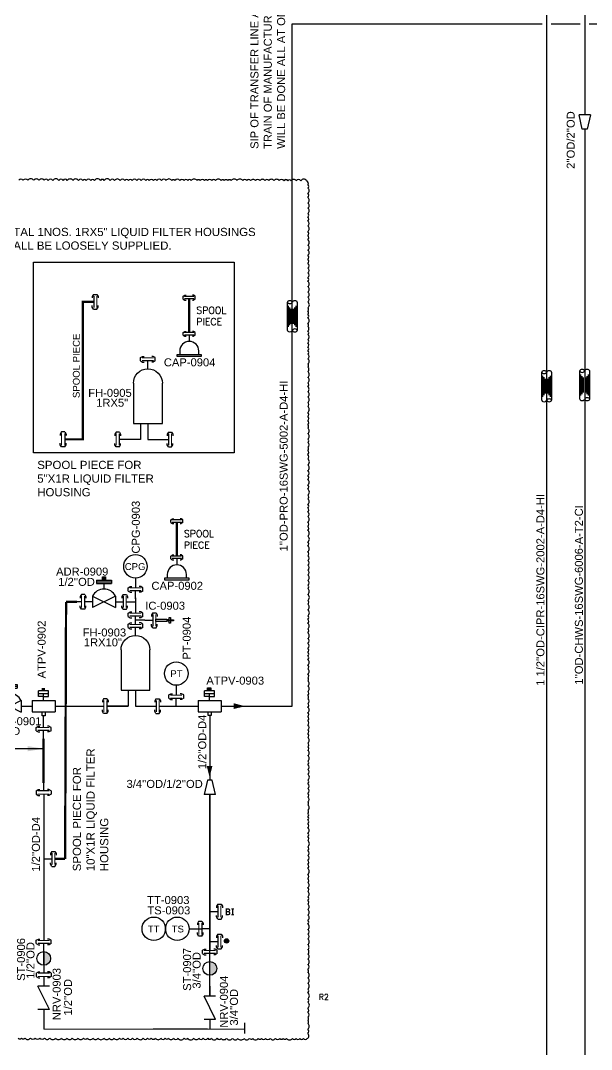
# Model space of a CAD drawing. Header units: millimetres. Extents: x -6754 to 5895, y -4820 to 1016.
# Drawn here: x -2584.1 to -2334.4, y -1737.5 to -1287.6 of the extents above; entities that cross this region are included whole.
import ezdxf
from ezdxf.enums import TextEntityAlignment as Align

# ---------------------------------------------------------------- set-up
doc = ezdxf.new("R2010")
doc.units = ezdxf.units.MM
doc.linetypes.add('ACAD_ISO04W100', pattern=[30.5, 24, -3, 0.5, -3])
doc.linetypes.add('HIDDEN', pattern=[0.375, 0.25, -0.125])
doc.layers.get('0').update_dxf_attribs({"linetype": 'CONTINUOUS'})
for name, color, linetype in [('E---INDID------', 7, 'CONTINUOUS'), ('E---INDID-TEXT-25-35', 2, 'CONTINUOUS'), ('P---PEQID------', 7, 'CONTINUOUS'), ('P---PFLGD------', 7, 'CONTINUOUS'), ('P---PFLTD-TEXT-25-35', 2, 'CONTINUOUS'), ('P---PLINB-62038', 7, 'CONTINUOUS'), ('P---PLINB-CA003', 7, 'CONTINUOUS'), ('P---PLINB-CHWS028', 7, 'CONTINUOUS'), ('P---PLINB-CHWS032', 7, 'CONTINUOUS'), ('P---PLINB-CON003', 7, 'CONTINUOUS'), ('P---PLINB-DRH065', 7, 'CONTINUOUS'), ('P---PLINB-DRH069', 7, 'CONTINUOUS'), ('P---PLINB-DRH071', 7, 'CONTINUOUS'), ('P---PLINB-DROD016', 7, 'CONTINUOUS'), ('P---PLINB-DROD026', 7, 'CONTINUOUS'), ('P---PLINB-PRO006', 7, 'CONTINUOUS'), ('P---PLINB-PRO012', 7, 'CONTINUOUS'), ('P---PLINB-VC008', 7, 'CONTINUOUS'), ('P---PLIND-TEXT-25-35', 2, 'CONTINUOUS'), ('P---PREDD-TEXT-18-25', 3, 'CONTINUOUS'), ('P---PVLSD-TEXT-18-25', 3, 'CONTINUOUS'), ('P---STRND------', 7, 'CONTINUOUS'), ('P---STRND-TEXT-25-35', 2, 'CONTINUOUS'), ('P---TANKB-V09', 7, 'CONTINUOUS'), ('SHEET', 7, 'CONTINUOUS'), ('VALVE', 6, 'CONTINUOUS')]:
    doc.layers.add(name, color=color, linetype=linetype)
doc.styles.add('ROMANS', font='romans.shx')
doc.styles.add('ROMANT', font='romant.shx')
doc.styles.get("Standard").update_dxf_attribs({"font": 'arial.ttf'})
doc.dimstyles.new('ISO-25', dxfattribs={"dimtxt": 2.5, "dimasz": 2.5, "dimexe": 1.25, "dimexo": 0.625, "dimtad": 1, "dimdec": 4, "dimdsep": 46, "dimlunit": 6, "dimtxsty": 'STANDARD', "dimcen": 2.5, "dimadec": 0, "dimazin": 0, "dimtfac": 1, "dimtdec": 4, "dimtmove": 0, "dimatfit": 3, "dimfxl": 1, "dimtolj": 1, "dimtzin": 0, "dimarcsym": 0})
doc.dimstyles.get("Standard").update_dxf_attribs({"dimtxt": 2.5, "dimasz": 2.5, "dimexe": 1.25, "dimexo": 0.625, "dimtad": 1, "dimdec": 4, "dimdsep": 46, "dimlunit": 6, "dimtxsty": 'STANDARD', "dimcen": 2.5, "dimadec": 0, "dimazin": 0, "dimtfac": 1, "dimtdec": 4, "dimtmove": 0, "dimatfit": 3, "dimfxl": 1, "dimtolj": 1, "dimtzin": 0, "dimarcsym": 0})

# ---------------------------------------------------------------- blocks, each defined once
blk = doc.blocks.new('A$C25422821')
at = {"color": 6}
blk.add_line((15.9, 9), (15.9, 3.6), dxfattribs=at)
at = {"layer": 'VALVE', "color": 6}
for p, q in [((0, 12.6), (0, 0)), ((0, 12.6), (15.9, 9)), ((15.9, 3.6), (0, 0))]:
    blk.add_line(p, q, dxfattribs=at)
blk = doc.blocks.new('phi_15825407484')
at = {"color": 0, "linetype": 'ByBlock', "xscale": 0.3945994, "yscale": 0.3945994, "zscale": 0.3945994}
blk.add_blockref('A$C25422821', (-6.26, -2.49), dxfattribs=at)
at = {"flags": 1}
for tag in ['PHI_CONNECTIONPOINT', 'PHI_INSERTPOINT']:
    blk.add_attdef(tag, (-6.26, 0), '', height=0.1, rotation=180, dxfattribs=at)
blk.add_attdef('PHI_CONNECTIONPOINT', (0, 0), '', height=0.1, dxfattribs=at)
blk.add_attdef('SPECRED', (-9.78, -6.17), '', height=2.5)
blk = doc.blocks.new('ddbh')
at = {"color": 0, "linetype": 'Continuous'}
for p, q in [((102.1, 115.7), (146.6, 115.7)), ((146.6, 100), (102.1, 100))]:
    blk.add_line(p, q, dxfattribs=at)
at = {"color": 5, "linetype": 'Continuous'}
for p, q in [((107.8, 113.8), (140.9, 113.8)), ((107.8, 101.9), (140.9, 101.9)), ((110.2, 111.8), (138.5, 111.8)), ((110.2, 103.9), (138.5, 103.9)), ((112.6, 109.9), (136.1, 109.9)), ((112.6, 105.8), (136.1, 105.8))]:
    blk.add_line(p, q, dxfattribs=at)
at = {"color": 0, "linetype": 'Continuous'}
for centre, start_param, end_param in [((102.1, 111.8), 0, 3.141593), ((146.6, 103.9), 3.141593, 6.283185)]:
    blk.add_ellipse(centre, major_axis=(0, 3.93), ratio=0.568604, start_param=start_param, end_param=end_param, dxfattribs=at)
at = {"color": 0, "linetype": 'Continuous', "extrusion": (0, 0, -1)}
for centre, major_axis in [((146.6, 111.8), (0, 3.93)), ((102.1, 103.9), (0, -3.93))]:
    blk.add_ellipse(centre, major_axis=major_axis, ratio=0.568604, dxfattribs=at)
blk = doc.blocks.new('phi_16781899102')
at = {"color": 0, "linetype": 'ByBlock', "xscale": 0.395994, "yscale": 0.395994, "zscale": 0.395994}
blk.add_blockref('ddbh', (-40.44, -42.71), dxfattribs=at)
at = {"flags": 1}
for p, rotation in [((0, 0), 180), ((17.62, 0), 90)]:
    blk.add_attdef('PHI_INSERTPOINT', p, '', height=0.1, rotation=rotation, dxfattribs=at)
blk = doc.blocks.new('gbng')
at = {"color": 0, "linetype": 'Continuous'}
for p, q in [((102.1, 150.2), (146.6, 150.2)), ((146.6, 134.5), (102.1, 134.5))]:
    blk.add_line(p, q, dxfattribs=at)
at = {"color": 1, "linetype": 'Continuous'}
for p, q in [((107.8, 148.3), (140.9, 148.3)), ((110.2, 146.3), (138.5, 146.3)), ((107.8, 136.4), (140.9, 136.4)), ((110.2, 138.4), (138.5, 138.4)), ((112.6, 144.4), (136.1, 144.4)), ((112.6, 140.3), (136.1, 140.3))]:
    blk.add_line(p, q, dxfattribs=at)
at = {"color": 0, "linetype": 'Continuous'}
for centre, start_param, end_param in [((102.1, 146.3), 0, 3.141593), ((146.6, 138.4), 3.141593, 6.283185)]:
    blk.add_ellipse(centre, major_axis=(0, 3.93), ratio=0.568604, start_param=start_param, end_param=end_param, dxfattribs=at)
at = {"color": 0, "linetype": 'Continuous', "extrusion": (0, 0, -1)}
for centre, major_axis in [((146.6, 146.3), (0, 3.93)), ((102.1, 138.4), (0, -3.93))]:
    blk.add_ellipse(centre, major_axis=major_axis, ratio=0.568604, dxfattribs=at)
blk = doc.blocks.new('phi_16781898880')
at = {"color": 0, "linetype": 'ByBlock', "xscale": 0.395994, "yscale": 0.395994, "zscale": 0.395994}
blk.add_blockref('gbng', (-40.44, -56.37), dxfattribs=at)
at = {"flags": 1}
for p, rotation in [((0, 0), 180), ((17.62, 0), 90)]:
    blk.add_attdef('PHI_INSERTPOINT', p, '', height=0.1, rotation=rotation, dxfattribs=at)
blk = doc.blocks.new('rgyjryjyfrjfhjgfgj')
at = {"color": 0, "linetype": 'ByBlock'}
for p, q in [((716.48, 396.87), (717.39, 397.41)), ((717.39, 397.41), (718.05, 397.41)), ((722.07, 397.41), (721.4, 397.41)), ((722.97, 396.87), (722.07, 397.41)), ((722.97, 395.42), (722.97, 396.87)), ((716.48, 395.42), (717.39, 394.88)), ((717.39, 394.88), (718.05, 394.88)), ((722.07, 394.88), (721.4, 394.88)), ((722.97, 395.42), (722.07, 394.88))]:
    blk.add_line(p, q, dxfattribs=at)
at = {"color": 6, "linetype": 'ByBlock'}
blk.add_line((719.73, 391.95), (719.73, 395.48), dxfattribs=at)
at = {"color": 1, "linetype": 'ByBlock', "lineweight": 15}
blk.add_lwpolyline([(717.23, 396.8), (722.23, 396.8)], dxfattribs=at)
at = {"color": 6, "linetype": 'ByBlock'}
blk.add_lwpolyline([(717.23, 395.48), (722.23, 395.48)], dxfattribs=at)
blk = doc.blocks.new('phi_15825218758')
at = {"color": 0, "linetype": 'ByBlock'}
blk.add_line((-3.24, 3.47), (-3.24, 4.92), dxfattribs=at)
blk.add_blockref('rgyjryjyfrjfhjgfgj', (-719.73, -391.95), dxfattribs=at)
at = {"flags": 1}
for p, rotation in [((0, 4.85), 90), ((0, 0), 270)]:
    blk.add_attdef('PHI_CONNECTIONPOINT', p, '', height=0.1, rotation=rotation, dxfattribs=at)
blk = doc.blocks.new('phi_158252426326')
at = {"color": 0, "linetype": 'ByBlock'}
blk.add_line((-4.27, 0), (1.56, 0), dxfattribs=at)
blk.add_circle((-9.41, 0), 5.14, dxfattribs=at)
blk.add_text('TS', height=3, dxfattribs=at).set_placement((-11.86, -1.59))
blk.add_attdef('DEVICE', (-13.49, 5.97), '', height=3.5)
at = {"flags": 1}
for tag in ['PHI_CONNECTIONPOINT', 'PHI_INSERTPOINT']:
    blk.add_attdef(tag, (-16.11, -0.29), '', height=0.1, dxfattribs=at)
blk = doc.blocks.new('phi_158252436928')
at = {"color": 0, "linetype": 'ByBlock'}
blk.add_circle((-5.14, 0), 5.14, dxfattribs=at)
blk.add_text('TT', height=3, rotation=359.9879, dxfattribs=at).set_placement((-7.75, -1.58))
at = {"flags": 1}
for tag in ['PHI_CONNECTIONPOINT', 'PHI_INSERTPOINT']:
    blk.add_attdef(tag, (0, 0), '', height=0.1, rotation=359.9879, dxfattribs=at)
blk.add_attdef('DEVICE', (-12.28, -9.32), '', height=3.5)
blk = doc.blocks.new('ST1')
at = {"linetype": 'ByBlock'}
h = blk.add_hatch(color=0, dxfattribs=at)
h.dxf.hatch_style = 1
h.paths.add_polyline_path([(289.45, -286.11), (289.45, -291.11, 0.414214), (291.95, -288.61, 0.414214)])
at = {"color": 0, "linetype": 'ByBlock'}
blk.add_line((289.45, -291.11), (289.45, -286.11), dxfattribs=at)
blk.add_circle((289.45, -288.61), 2.5, dxfattribs=at)
blk = doc.blocks.new('phi_15831288483')
at = {"color": 0, "linetype": 'ByBlock', "xscale": 1.2, "yscale": 1.2, "zscale": 1.2}
blk.add_blockref('ST1', (-347.34, 343.33), dxfattribs=at)
at = {"extrusion": (7.4988e-33, 1.22465e-16, -1), "flags": 1}
for tag, p, rotation in [('PHI_CONNECTIONPOINT', (0, -0.19), 90), ('PHI_CONNECTIONPOINT', (0, -6), 270), ('PHI_INSERTPOINT', (0, -6), 180)]:
    blk.add_attdef(tag, p, '', height=0.1, rotation=rotation, dxfattribs=at)
for tag, p in [('CODE', (4.53, -2.75)), ('DN1', (6.61, -7.4))]:
    blk.add_attdef(tag, p, '', height=3.5)
blk = doc.blocks.new('phi_158253411749')
at = {"color": 0, "linetype": 'ByBlock'}
for p, q in [((-5.27, 0), (-5.27, 14.69)), ((5.27, 14.69), (5.27, 0)), ((5.27, 0), (-5.27, 0))]:
    blk.add_line(p, q, dxfattribs=at)
blk.add_arc((0, 14.69), 5.27, 0, 180, dxfattribs=at)
at = {"flags": 1}
for p, rotation in [((0, 19.96), 90), ((0, 0), 270), ((3.7, 0), 270)]:
    blk.add_attdef('PHI_CONNECTIONPOINT', p, '', height=0.1, rotation=rotation, dxfattribs=at)
for tag, p in [('CODE', (10.48, 12.92)), ('SIZE1_PRAJ', (9.13, 8.87)), ('USER1', (11.27, 4.28))]:
    blk.add_attdef(tag, p, '', height=3.5)
blk = doc.blocks.new('icc')
at = {"color": 0, "linetype": 'ByBlock'}
for points in [[(258.86, 351.15), (259.47, 351.15), (259.47, 348.77), (258.86, 348.77)], [(253.08, 350.51), (257.85, 350.51), (257.85, 349.41), (253.08, 349.41)], [(258.86, 350.2), (257.85, 350.2), (257.85, 349.71), (258.86, 349.71)], [(259.47, 350.2), (260.84, 350.2), (260.84, 349.71), (259.47, 349.71)]]:
    blk.add_lwpolyline(points, close=True, dxfattribs=at)
blk = doc.blocks.new('phi_15578922970')
at = {"color": 0, "linetype": 'ByBlock'}
blk.add_blockref('icc', (-253.08, -349.96), dxfattribs=at)
at = {"ltscale": 10, "flags": 1}
blk.add_attdef('PHI_CONNECTIONPOINT', (0, 0), '', height=0.1, rotation=180, dxfattribs=at)
blk = doc.blocks.new('phi_15610374426')
at = {"color": 0, "linetype": 'ByBlock'}
for p, q in [((-4.18, 2.48), (-4.18, 0.93)), ((4.18, 0.93), (4.18, 2.48))]:
    blk.add_line(p, q, dxfattribs=at)
blk.add_lwpolyline([(-5.25, 0.93), (5.25, 0.93), (5.25, 0), (-5.25, 0)], close=True, dxfattribs=at)
blk.add_arc((0, 2.48), 4.18, 0, 180, dxfattribs=at)
at = {"flags": 1}
for p, rotation in [((0, 6.66), 90), ((0.1, 6.66), 90), ((0, 0), 270)]:
    blk.add_attdef('PHI_CONNECTIONPOINT', p, '', height=0.1, rotation=rotation, dxfattribs=at)
blk.add_attdef('P_NAME', (7.2, 5.04), '', height=3.2)
blk = doc.blocks.new('jkukukj')
for p, q in [((11306.73, 557.81), (11307.47, 558.26)), ((11307.47, 558.26), (11308.01, 558.26)), ((11311.3, 558.26), (11310.75, 558.26)), ((11312.04, 557.81), (11311.3, 558.26)), ((11306.73, 556.63), (11306.73, 557.81)), ((11306.73, 556.63), (11307.47, 556.19)), ((11308.01, 556.19), (11307.47, 556.19)), ((11311.3, 556.19), (11310.75, 556.19)), ((11312.04, 556.63), (11311.3, 556.19)), ((11312.04, 556.63), (11312.04, 557.81))]:
    blk.add_line(p, q)
at = {"layer": 'SHEET', "color": 6}
blk.add_line((11309.38, 556.68), (11309.38, 553.93), dxfattribs=at)
at = {"layer": 'SHEET', "color": 1}
blk.add_lwpolyline([(11307.34, 557.76), (11311.43, 557.76)], dxfattribs=at)
at = {"layer": 'SHEET', "color": 6}
blk.add_lwpolyline([(11307.34, 556.68), (11311.43, 556.68)], dxfattribs=at)
blk = doc.blocks.new('phi_15405372636')
at = {"color": 0, "linetype": 'ByBlock'}
blk.add_blockref('jkukukj', (-11309.38, -553.93), dxfattribs=at)
at = {"flags": 1}
for p, rotation in [((0, 3.83), 90), ((0, 0), 270)]:
    blk.add_attdef('PHI_CONNECTIONPOINT', p, '', height=0.1, rotation=rotation, dxfattribs=at)
blk = doc.blocks.new('ADV')
at = {"color": 6}
blk.add_arc((1709.4, 811.99), 5.59, 26.5651, 153.4349, dxfattribs=at)
at = {"layer": 'VALVE'}
for p, q in [((1706.18, 821.46), (1712.63, 821.46)), ((1706.18, 821.46), (1706.18, 819.98)), ((1706.18, 820.72), (1712.63, 820.72)), ((1706.18, 819.98), (1712.63, 819.98)), ((1709.4, 817.58), (1709.4, 819.98)), ((1712.63, 821.46), (1712.63, 819.98)), ((1704.4, 814.49), (1704.4, 809.49)), ((1714.4, 814.49), (1704.4, 809.49)), ((1704.4, 814.49), (1714.4, 809.49)), ((1714.4, 814.49), (1714.4, 809.49))]:
    blk.add_line(p, q, dxfattribs=at)
blk = doc.blocks.new('phi_15863337301')
at = {"color": 0, "linetype": 'ByBlock'}
blk.add_blockref('ADV', (-1709.4, -811.99), dxfattribs=at)
at = {"flags": 1}
blk.add_attdef('PHI_CONNECTIONPOINT', (-5, 0), '', height=0.1, rotation=180, dxfattribs=at)
for tag, p in [('PHI_INSERTPOINT', (0, 0)), ('PHI_CONNECTIONPOINT', (5, 0))]:
    blk.add_attdef(tag, p, '', height=0.1, dxfattribs=at)
for tag, p in [('PRJ_TAG_B', (-8.12, -5.93)), ('DNCALC', (-3.96, -9.44))]:
    blk.add_attdef(tag, p, '', height=2.5)
blk = doc.blocks.new('phi_158253606254')
at = {"color": 0, "linetype": 'ByBlock'}
blk.add_line((0, 4.27), (0, 0), dxfattribs=at)
blk.add_circle((0, 9.41), 5.14, dxfattribs=at)
blk.add_text('PT', height=3, rotation=359.9879, dxfattribs=at).set_placement((-2.61, 7.83))
blk.add_attdef('PLANT_BMK', (1.5, 15.32), '', height=3.2, rotation=90)
at = {"flags": 1}
for tag in ['PHI_CONNECTIONPOINT', 'PHI_INSERTPOINT']:
    blk.add_attdef(tag, (0, 0), '', height=0.1, rotation=269.9879, dxfattribs=at)
blk = doc.blocks.new('CPG 1')
at = {"color": 0, "linetype": 'ByBlock'}
blk.add_line((2154.07, -1067.18), (2154.07, -1071.45), dxfattribs=at)
blk.add_circle((2154.07, -1062.04), 5.14, dxfattribs=at)
blk.add_text('CPG', height=3, rotation=359.9879, dxfattribs=at).set_placement((2149.37, -1063.63))
blk = doc.blocks.new('phi_158252447930')
at = {"color": 0, "linetype": 'ByBlock'}
blk.add_blockref('CPG 1', (-2154.07, 1071.45), dxfattribs=at)
blk.add_attdef('PLANT_BMK', (1.5, 15.32), '', height=3.2, rotation=90)
at = {"flags": 1}
for tag in ['PHI_CONNECTIONPOINT', 'PHI_INSERTPOINT']:
    blk.add_attdef(tag, (0, 0), '', height=0.1, rotation=269.9879, dxfattribs=at)
blk = doc.blocks.new('phi_15863337230')
at = {"color": 0, "linetype": 'ByBlock'}
blk.add_blockref('ADV', (-1709.4, -811.99), dxfattribs=at)
at = {"flags": 1}
blk.add_attdef('PHI_CONNECTIONPOINT', (-5, 0), '', height=0.1, rotation=180, dxfattribs=at)
for tag, p in [('PHI_INSERTPOINT', (0, 0)), ('PHI_CONNECTIONPOINT', (5, 0))]:
    blk.add_attdef(tag, p, '', height=0.1, dxfattribs=at)
for tag, p in [('PRJ_TAG_B', (-8.12, -5.93)), ('DNCALC', (-3.96, -9.44))]:
    blk.add_attdef(tag, p, '', height=2.5)
blk = doc.blocks.new('A$C73A0612B')
at = {"layer": 'VALVE'}
for p, q in [((0, 12.6), (0, 0)), ((25.3, 12.6), (25.3, 0))]:
    blk.add_line(p, q, dxfattribs=at)
at = {"color": 6}
blk.add_leader([(25.3, 12.6), (0, 0)], dimstyle='STANDARD', override={"dimasz": 5}, dxfattribs=at)
blk = doc.blocks.new('phi_15826258899')
at = {"color": 0, "linetype": 'ByBlock', "xscale": 0.4, "yscale": 0.4, "zscale": 0.4}
blk.add_blockref('A$C73A0612B', (-5.05, -2.53), dxfattribs=at)
at = {"flags": 1}
blk.add_attdef('PHI_CONNECTIONPOINT', (-5.05, 0), '', height=0.1, rotation=180, dxfattribs=at)
for tag, p in [('PHI_INSERTPOINT', (0, 0)), ('PHI_CONNECTIONPOINT', (5.05, 0))]:
    blk.add_attdef(tag, p, '', height=0.1, dxfattribs=at)
for tag, p in [('TAG_PRJ', (-5.8, -5.6)), ('CODE', (-3.82, -8.78)), ('DNCALC', (-3.82, -12.17))]:
    blk.add_attdef(tag, p, '', height=2.5)

msp = doc.modelspace()

# ---------------------------------------------------------------- hatches: boundary and pattern name
h = msp.add_hatch(color=1)
h.dxf.hatch_style = 1
h.paths.add_polyline_path([(-2546.96, -1532.32), (-2546.96, -1530.88), (-2548.2, -1530.88), (-2548.2, -1532.32)])
h = msp.add_hatch(color=1)
h.dxf.hatch_style = 1
h.paths.add_polyline_path([(-2574.81, -1580.67), (-2573.36, -1580.67), (-2573.36, -1579.43), (-2574.81, -1579.43)])
h = msp.add_hatch(color=1)
h.dxf.hatch_style = 1
h.paths.add_polyline_path([(-2502.28, -1580.64), (-2500.83, -1580.64), (-2500.83, -1579.4), (-2502.28, -1579.4)])
h = msp.add_hatch(color=256)
h.dxf.hatch_style = 1
h.paths.add_polyline_path([(-2494.96, -1690.06, 1), (-2493.05, -1690.06, 1)])

# ---------------------------------------------------------------- linework, layer by layer
for p, q in [((-2552.16, -1407.33), (-2550.71, -1407.33)), ((-2531.65, -1463.83), (-2531.65, -1470.79)), ((-2528.4, -1463.83), (-2528.4, -1470.79)), ((-2531.65, -1470.79), (-2537.41, -1470.79)), ((-2528.4, -1470.79), (-2519.38, -1470.79)), ((-2537.08, -1580.43), (-2537.08, -1587.4)), ((-2533.82, -1580.43), (-2533.82, -1587.4)), ((-2537.08, -1587.4), (-2542.83, -1587.4)), ((-2533.82, -1587.4), (-2524.81, -1587.4))]:
    msp.add_line(p, q)
at = {"color": 0, "linetype": 'ByBlock'}
msp.add_line((-2556.02, -1538.54), (-2557.47, -1538.54), dxfattribs=at)
at = {"color": 6}
for p, q in [((-2557.58, -1541.79), (-2559.36, -1541.79)), ((-2537.87, -1541.79), (-2533.82, -1541.79)), ((-2533.82, -1540.07), (-2533.82, -1546.77)), ((-2529.76, -1549.86), (-2533.82, -1549.86)), ((-2574.01, -1583.17), (-2574.01, -1581.92)), ((-2501.41, -1583.14), (-2501.41, -1581.89))]:
    msp.add_line(p, q, dxfattribs=at)
at = {"color": 1}
msp.add_lwpolyline([(-2585.08, -1732.53, 0.520567), (-2583.66, -1732.53, 0.520567), (-2582.21, -1732.53, 0.520567), (-2579.74, -1732.53, 0.520567), (-2577.67, -1732.54, 0.520567), (-2575.63, -1732.54, 0.520567), (-2573.57, -1732.54, 0.520567), (-2571.3, -1732.55, 0.520567), (-2568.75, -1732.55, 0.520567), (-2566.25, -1732.55, 0.520567), (-2563.74, -1732.56, 0.520567), (-2561.53, -1732.56, 0.520567), (-2558.95, -1732.56, 0.520567), (-2556.58, -1732.57, 0.520567), (-2554.83, -1732.57, 0.520567), (-2552.43, -1732.57, 0.520567), (-2550.25, -1732.58, 0.520567), (-2547.6, -1732.58, 0.520567), (-2545.31, -1732.58, 0.520567), (-2543.16, -1732.59, 0.520567), (-2540.85, -1732.59, 0.520567), (-2539.16, -1732.59, 0.520567), (-2537.21, -1732.6, 0.520567), (-2535.12, -1732.6, 0.520567), (-2533.03, -1732.6, 0.520567), (-2530.48, -1732.61, 0.520567), (-2528.6, -1732.61, 0.520567), (-2526.94, -1732.61, 0.520567), (-2525.12, -1732.61, 0.520567), (-2522.69, -1732.62, 0.520567), (-2520.81, -1732.62, 0.520567), (-2519.44, -1732.62, 0.520567), (-2517.15, -1732.63, 0.520567), (-2515.19, -1732.63, 0.520567), (-2512.59, -1732.63, 0.520567), (-2510.96, -1732.63, 0.520567), (-2508.37, -1732.64, 0.520567), (-2506.08, -1732.64, 0.520567), (-2504.25, -1732.64, 0.520567), (-2502.21, -1732.65, 0.520567), (-2500.64, -1732.65, 0.520567), (-2498.16, -1732.65, 0.520567), (-2496.38, -1732.66, 0.520567), (-2494, -1732.66, 0.520567), (-2491.38, -1732.66, 0.520567), (-2488.98, -1732.67, 0.520567), (-2486.39, -1732.67, 0.520567), (-2483.98, -1732.67, 0.520567), (-2482.55, -1732.68, 0.520567), (-2480.13, -1732.68, 0.520567), (-2478.72, -1732.68, 0.520567), (-2476.89, -1732.68, 0.520567), (-2474.89, -1732.69, 0.520567), (-2472.61, -1732.69, 0.520567), (-2470.68, -1732.69, 0.520567), (-2469.21, -1732.69, 0.520567), (-2467.73, -1732.7, 0.520567), (-2465.17, -1732.7, 0.520567), (-2463.6, -1732.7, 0.520567), (-2461.89, -1732.71, 0.520567), (-2460.39, -1732.71, 0.520567), (-2458.68, -1732.71, 0.520567), (-2458.45, -1730.52, 0.520567), (-2458.45, -1728.62, 0.520567), (-2458.45, -1726.23, 0.520567), (-2458.45, -1724.83, 0.520567), (-2458.45, -1723.41, 0.520567), (-2458.45, -1721.37, 0.520567), (-2458.45, -1719.49, 0.520567), (-2458.45, -1716.85, 0.520567), (-2458.45, -1715.32, 0.520567), (-2458.45, -1712.7, 0.520567), (-2458.45, -1711.09, 0.520567), (-2458.45, -1708.59, 0.520567), (-2458.45, -1706.25, 0.520567), (-2458.45, -1703.84, 0.520567), (-2458.45, -1702.48, 0.520567), (-2458.45, -1700.39, 0.520567), (-2458.45, -1697.98, 0.520567), (-2458.45, -1695.81, 0.520567), (-2458.45, -1693.83, 0.520567), (-2458.45, -1691.69, 0.520567), (-2458.45, -1689.2, 0.520567), (-2458.45, -1687.13, 0.520567), (-2458.45, -1685.11, 0.520567), (-2458.45, -1682.71, 0.520567), (-2458.45, -1680.97, 0.520567), (-2458.45, -1678.8, 0.520567), (-2458.45, -1676.3, 0.520567), (-2458.45, -1674.02, 0.520567), (-2458.45, -1672.29, 0.520567), (-2458.45, -1670.74, 0.520567), (-2458.45, -1668.49, 0.520567), (-2458.45, -1666.75, 0.520567), (-2458.45, -1664.58, 0.520567), (-2458.45, -1662.85, 0.520567), (-2458.45, -1660.93, 0.520567), (-2458.45, -1658.39, 0.520567), (-2458.45, -1656.6, 0.520567), (-2458.45, -1654.84, 0.520567), (-2458.45, -1652.71, 0.520567), (-2458.45, -1650.59, 0.520567), (-2458.45, -1648.85, 0.520567), (-2458.45, -1646.21, 0.520567), (-2458.45, -1644.46, 0.520567), (-2458.45, -1642.86, 0.520567), (-2458.45, -1640.7, 0.520567), (-2458.45, -1638.76, 0.520567), (-2458.45, -1637.18, 0.520567), (-2458.45, -1635.7, 0.520567), (-2458.45, -1634.26, 0.520567), (-2458.45, -1632.88, 0.520567), (-2458.45, -1630.57, 0.520567), (-2458.45, -1629.22, 0.520567), (-2458.45, -1627.22, 0.520567), (-2458.45, -1625.44, 0.520567), (-2458.45, -1623.42, 0.520567), (-2458.45, -1621.33, 0.520567), (-2458.45, -1619.77, 0.520567), (-2458.45, -1617.11, 0.520567), (-2458.45, -1615.08, 0.520567), (-2458.45, -1613.01, 0.520567), (-2458.45, -1611.38, 0.520567), (-2458.45, -1609.04, 0.520567), (-2458.45, -1606.77, 0.520567), (-2458.45, -1605.17, 0.520567), (-2458.45, -1603.59, 0.520567), (-2458.45, -1601.15, 0.520567), (-2458.45, -1599.35, 0.520567), (-2458.45, -1597.74, 0.520567), (-2458.45, -1595.62, 0.520567), (-2458.45, -1593.77, 0.520567), (-2458.45, -1591.99, 0.520567), (-2458.45, -1590.2, 0.520567), (-2458.45, -1587.95, 0.520567), (-2458.45, -1586.19, 0.520567), (-2458.45, -1584.18, 0.520567), (-2458.45, -1582.75, 0.520567), (-2458.45, -1580.92, 0.520567), (-2458.45, -1578.61, 0.520567), (-2458.45, -1576.38, 0.520567), (-2458.45, -1575.04, 0.520567), (-2458.45, -1573.29, 0.520567), (-2458.45, -1571.14, 0.520567), (-2458.45, -1569.34, 0.520567), (-2458.45, -1567.11, 0.520567), (-2458.45, -1565.47, 0.520567), (-2458.45, -1563.92, 0.520567), (-2458.45, -1562.04, 0.520567), (-2458.45, -1559.93, 0.520567), (-2458.45, -1557.84, 0.520567), (-2458.45, -1555.35, 0.520567), (-2458.45, -1553.53, 0.520567), (-2458.45, -1551.21, 0.520567), (-2458.45, -1549.46, 0.520567), (-2458.45, -1547.83, 0.520567), (-2458.45, -1545.22, 0.520567), (-2458.45, -1542.82, 0.520567), (-2458.45, -1541.14, 0.520567), (-2458.45, -1538.5, 0.520567), (-2458.45, -1535.97, 0.520567), (-2458.45, -1534.49, 0.520567), (-2458.45, -1532.46, 0.520567), (-2458.45, -1529.99, 0.520567), (-2458.45, -1527.89, 0.520567), (-2458.45, -1525.77, 0.520567), (-2458.45, -1523.73, 0.520567), (-2458.45, -1521.71, 0.520567), (-2458.45, -1519.81, 0.520567), (-2458.45, -1517.36, 0.520567), (-2458.45, -1515.6, 0.520567), (-2458.45, -1513.04, 0.520567), (-2458.45, -1510.52, 0.520567), (-2458.45, -1508.75, 0.520567), (-2458.45, -1506.81, 0.520567), (-2458.45, -1504.51, 0.520567), (-2458.45, -1502.49, 0.520567), (-2458.45, -1500.75, 0.520567), (-2458.45, -1499.13, 0.520567), (-2458.45, -1496.76, 0.520567), (-2458.45, -1495.13, 0.520567), (-2458.45, -1492.5, 0.520567), (-2458.45, -1490.59, 0.520567), (-2458.45, -1488.36, 0.520567), (-2458.45, -1486.53, 0.520567), (-2458.45, -1484.41, 0.520567), (-2458.45, -1481.93, 0.520567), (-2458.45, -1479.3, 0.520567), (-2458.45, -1477.38, 0.520567), (-2458.45, -1475.44, 0.520567), (-2458.45, -1474.09, 0.520567), (-2458.45, -1472.08, 0.520567), (-2458.45, -1470.63, 0.520567), (-2458.45, -1468.19, 0.520567), (-2458.45, -1465.83, 0.520567), (-2458.45, -1464.41, 0.520567), (-2458.45, -1462.47, 0.520567), (-2458.45, -1460.86, 0.520567), (-2458.45, -1458.92, 0.520567), (-2458.45, -1456.39, 0.520567), (-2458.45, -1454.56, 0.520567), (-2458.45, -1452.14, 0.520567), (-2458.45, -1449.89, 0.520567), (-2458.45, -1447.75, 0.520567), (-2458.45, -1445.94, 0.520567), (-2458.45, -1443.65, 0.520567), (-2458.45, -1441.11, 0.520567), (-2458.45, -1439.13, 0.520567), (-2458.45, -1437.7, 0.520567), (-2458.45, -1435.53, 0.520567), (-2458.45, -1433.48, 0.520567), (-2458.45, -1431.89, 0.520567), (-2458.45, -1430.31, 0.520567), (-2458.45, -1428.53, 0.520567), (-2458.45, -1427.02, 0.520567), (-2458.45, -1424.89, 0.520567), (-2458.45, -1423.31, 0.520567), (-2458.45, -1421.35, 0.520567), (-2458.45, -1419.98, 0.520567), (-2458.45, -1417.67, 0.520567), (-2458.45, -1415.99, 0.520567), (-2458.45, -1414.58, 0.520567), (-2458.45, -1413.21, 0.520567), (-2458.45, -1410.63, 0.520567), (-2458.45, -1408.52, 0.520567), (-2458.45, -1406.37, 0.520567), (-2458.45, -1403.89, 0.520567), (-2458.45, -1401.64, 0.520567), (-2458.45, -1399.95, 0.520567), (-2458.45, -1397.87, 0.520567), (-2458.45, -1395.8, 0.520567), (-2458.45, -1393.74, 0.520567), (-2458.45, -1391.99, 0.520567), (-2458.45, -1390.15, 0.520567), (-2458.45, -1387.99, 0.520567), (-2458.45, -1385.83, 0.520567), (-2458.45, -1383.46, 0.520567), (-2458.45, -1381.67, 0.520567), (-2458.45, -1379.79, 0.520567), (-2458.45, -1377.34, 0.520567), (-2458.45, -1375.31, 0.520567), (-2458.45, -1373.47, 0.520567), (-2458.45, -1371.88, 0.520567), (-2458.45, -1369.61, 0.520567), (-2458.45, -1367.43, 0.520567), (-2458.45, -1364.95, 0.520567), (-2458.45, -1363.06, 0.520567), (-2458.45, -1360.89, 0.520567), (-2458.45, -1359.43, 0.520567), (-2458.98, -1357.61, 0.520567), (-2461.53, -1357.61, 0.520567), (-2463.5, -1357.6, 0.520567), (-2465.76, -1357.6, 0.520567), (-2467.14, -1357.6, 0.520567), (-2468.85, -1357.6, 0.520567), (-2470.93, -1357.59, 0.520567), (-2473.22, -1357.59, 0.520567), (-2475.52, -1357.59, 0.520567), (-2477.17, -1357.58, 0.520567), (-2479.39, -1357.58, 0.520567), (-2481.29, -1357.58, 0.520567), (-2483.45, -1357.57, 0.520567), (-2485.1, -1357.57, 0.520567), (-2486.92, -1357.57, 0.520567), (-2489.38, -1357.57, 0.520567), (-2491.97, -1357.56, 0.520567), (-2493.5, -1357.56, 0.520567), (-2494.98, -1357.56, 0.520567), (-2496.33, -1357.56, 0.520567), (-2498.81, -1357.55, 0.520567), (-2500.39, -1357.55, 0.520567), (-2502.33, -1357.55, 0.520567), (-2503.7, -1357.55, 0.520567), (-2505.5, -1357.54, 0.520567), (-2506.92, -1357.54, 0.520567), (-2509.44, -1357.54, 0.520567), (-2510.91, -1357.53, 0.520567), (-2512.57, -1357.53, 0.520567), (-2514.47, -1357.53, 0.520567), (-2516.55, -1357.53, 0.520567), (-2517.92, -1357.52, 0.520567), (-2520.44, -1357.52, 0.520567), (-2522.44, -1357.52, 0.520567), (-2524.44, -1357.51, 0.520567), (-2526, -1357.51, 0.520567), (-2527.8, -1357.51, 0.520567), (-2529.33, -1357.51, 0.520567), (-2531.3, -1357.5, 0.520567), (-2533.28, -1357.5, 0.520567), (-2535.23, -1357.5, 0.520567), (-2536.88, -1357.5, 0.520567), (-2538.49, -1357.49, 0.520567), (-2540.56, -1357.49, 0.520567), (-2542.99, -1357.49, 0.520567), (-2544.86, -1357.49, 0.520567), (-2547.5, -1357.48, 0.520567), (-2549.19, -1357.48, 0.520567), (-2551.77, -1357.48, 0.520567), (-2553.39, -1357.47, 0.520567), (-2555.36, -1357.47, 0.520567), (-2556.79, -1357.47, 0.520567), (-2558.81, -1357.46, 0.520567), (-2561.2, -1357.46, 0.520567), (-2563.64, -1357.46, 0.520567), (-2565.5, -1357.46, 0.520567), (-2567.33, -1357.45, 0.520567), (-2569.93, -1357.45, 0.520567), (-2572.06, -1357.45, 0.520567), (-2573.74, -1357.44, 0.520567), (-2576.02, -1357.44, 0.520567), (-2578.35, -1357.44, 0.520567), (-2580.91, -1357.43, 0.520567), (-2583.03, -1357.43, 0.520567), (-2584.78, -1357.43, 0.520567)], format="xyb", dxfattribs=at)
msp.add_lwpolyline([(-2578.4, -1393.25), (-2490.61, -1393.25), (-2490.61, -1476.59), (-2578.4, -1476.59)], close=True)
at = {"linetype": 'HIDDEN', "ltscale": 20, "const_width": 1}
for points in [[(-2552.09, -1410.57), (-2556.91, -1410.57), (-2556.91, -1470.72), (-2564.8, -1470.72)], [(-2510.3, -1424.06), (-2510.3, -1409.3)], [(-2515.72, -1521.78), (-2515.72, -1507.02)], [(-2564.18, -1541.79), (-2564.6, -1654.21), (-2564.6, -1654.21)], [(-2559.36, -1541.79), (-2564.18, -1541.79)], [(-2574.01, -1601.59), (-2574.01, -1620.96)], [(-2564.6, -1654.18), (-2569.09, -1654.21)]]:
    msp.add_lwpolyline(points, dxfattribs=at)
at = {"color": 1}
for points in [[(-2548.2, -1530.88), (-2546.96, -1530.88), (-2546.96, -1532.32), (-2548.2, -1532.32)], [(-2500.83, -1579.4), (-2500.83, -1580.64), (-2502.28, -1580.64), (-2502.28, -1579.4)]]:
    msp.add_lwpolyline(points, close=True, dxfattribs=at)
msp.add_lwpolyline([(-2574.01, -1596.74), (-2574.01, -1591.56)])
at = {"const_width": 0.5}
msp.add_lwpolyline([(-2486.06, -1725.78), (-2486.06, -1730.61)], dxfattribs=at)
msp.add_circle((-2494, -1690.06), 0.952)
at = {"layer": 'P---PLINB-62038', "color": 62, "linetype": 'Continuous', "ltscale": 0.1}
msp.add_lwpolyline([(-2353.98, -1742.25), (-2353.98, -1211.96)], dxfattribs=at)
at = {"layer": 'P---PLINB-CHWS028', "color": 5, "linetype": 'Continuous', "ltscale": 0.1}
msp.add_lwpolyline([(-2337.33, -1271.05), (-2337.33, -1328.74)], dxfattribs=at)
at = {"layer": 'P---PLINB-CHWS032', "color": 5, "linetype": 'Continuous', "ltscale": 0.1}
msp.add_lwpolyline([(-2337.33, -1335), (-2337.33, -1808.9)], dxfattribs=at)
at = {"layer": 'P---PLINB-CON003', "color": 230, "linetype": 'ACAD_ISO04W100', "const_width": 0.5}
for points in [[(-2573.92, -1728.63), (-2513.39, -1728.63)], [(-2526.23, -1728.51), (-2486.06, -1728.67)]]:
    msp.add_lwpolyline(points, dxfattribs=at)
at = {"layer": 'P---PLINB-DRH065', "color": 7, "linetype": 'Continuous', "ltscale": 0.1}
msp.add_lwpolyline([(-2573.95, -1694.89), (-2573.95, -1700.7)], dxfattribs=at)
at = {"layer": 'P---PLINB-DRH069', "color": 7, "linetype": 'Continuous', "ltscale": 0.1}
for points in [[(-2573.95, -1625.82), (-2573.95, -1689.85)], [(-2573.95, -1705.55), (-2573.94, -1709.9)], [(-2573.94, -1720), (-2573.94, -1728.63)]]:
    msp.add_lwpolyline(points, dxfattribs=at)
at = {"layer": 'P---PLINB-DRH071', "color": 7, "linetype": 'Continuous', "ltscale": 0.1}
for points in [[(-2501.32, -1591.53), (-2501.32, -1619.75)], [(-2501.31, -1626.01), (-2501.27, -1677.24)], [(-2501.27, -1677.24), (-2501.27, -1684.76)], [(-2501.27, -1684.76), (-2501.27, -1690.32)], [(-2501.27, -1690.32), (-2501.3, -1694.2)], [(-2501.3, -1709.9), (-2501.3, -1714.24)], [(-2501.3, -1724.34), (-2501.31, -1728.61)]]:
    msp.add_lwpolyline(points, dxfattribs=at)
at = {"layer": 'P---PLINB-DROD016', "color": 7, "linetype": 'Continuous', "ltscale": 0.1}
msp.add_lwpolyline([(-2501.37, -1714.24), (-2501.37, -1626.01)], dxfattribs=at)
at = {"layer": 'P---PLINB-DROD016', "color": 7, "linetype": 'ByBlock'}
msp.add_solid([(-2501.4, -1618.5), (-2500.15, -1613.5), (-2502.65, -1613.5)], dxfattribs=at)
at = {"layer": 'P---PLINB-PRO012', "color": 4, "linetype": 'Continuous', "ltscale": 0.1}
for points in [[(-2465.27, -1587.36), (-2465.27, -1289)], [(-2465.27, -1289), (-2355.98, -1289)], [(-2351.98, -1289), (-2339.33, -1289)], [(-2335.33, -1289), (-2324.33, -1289)], [(-2583.87, -1587.37), (-2579.01, -1587.37)], [(-2569.01, -1587.4), (-2547.68, -1587.4)], [(-2563.23, -1587.4), (-2547.68, -1587.4)], [(-2554.93, -1587.4), (-2554.64, -1587.4)], [(-2546.36, -1587.4), (-2537.08, -1587.4)], [(-2533.82, -1587.4), (-2524.81, -1587.4)], [(-2530.45, -1587.4), (-2528.34, -1587.4)], [(-2523.49, -1587.4), (-2519.95, -1587.4)], [(-2523.49, -1587.4), (-2506.41, -1587.4)], [(-2519.95, -1587.4), (-2515.98, -1587.4)], [(-2515.98, -1587.4), (-2506.41, -1587.4)], [(-2513.66, -1587.36), (-2506.41, -1587.36)], [(-2496.41, -1587.36), (-2465.27, -1587.36)]]:
    msp.add_lwpolyline(points, dxfattribs=at)
at = {"layer": 'P---PLINB-PRO012', "color": 4, "linetype": 'ByBlock'}
msp.add_solid([(-2485.86, -1587.41), (-2490.86, -1588.64), (-2490.85, -1586.14)], dxfattribs=at)
at = {"layer": 'VALVE', "color": 6}
for p, q in [((-2571.83, -1580.68), (-2576.2, -1580.68)), ((-2576.2, -1583.17), (-2576.2, -1580.68)), ((-2576.2, -1581.92), (-2571.83, -1581.92)), ((-2574.01, -1583.17), (-2576.2, -1583.17)), ((-2574.01, -1584.9), (-2574.01, -1583.17)), ((-2574.01, -1583.17), (-2571.83, -1583.17)), ((-2571.83, -1583.17), (-2571.83, -1580.68)), ((-2499.23, -1580.64), (-2503.6, -1580.64)), ((-2503.6, -1583.14), (-2503.6, -1580.64)), ((-2503.6, -1581.89), (-2499.23, -1581.89)), ((-2501.41, -1583.14), (-2503.6, -1583.14)), ((-2501.41, -1584.86), (-2501.41, -1583.14)), ((-2501.41, -1583.14), (-2499.23, -1583.14)), ((-2499.23, -1583.14), (-2499.23, -1580.64))]:
    msp.add_line(p, q, dxfattribs=at)
at = {"layer": 'VALVE'}
for p, q in [((-2579.01, -1584.9), (-2579.01, -1589.9)), ((-2579.01, -1584.9), (-2569.01, -1584.9)), ((-2569.01, -1584.9), (-2569.01, -1589.9)), ((-2506.41, -1584.86), (-2506.41, -1589.86)), ((-2506.41, -1584.86), (-2496.41, -1584.86)), ((-2496.41, -1584.86), (-2496.41, -1589.86)), ((-2579.01, -1589.9), (-2569.01, -1589.9)), ((-2506.41, -1589.86), (-2496.41, -1589.86))]:
    msp.add_line(p, q, dxfattribs=at)
for points in [[(-2574.7, -1589.9), (-2573.32, -1589.9), (-2573.32, -1591.57), (-2574.7, -1591.57)], [(-2502.1, -1589.86), (-2500.72, -1589.86), (-2500.72, -1591.53), (-2502.1, -1591.53)]]:
    msp.add_lwpolyline(points, close=True, dxfattribs=at)

# ---------------------------------------------------------------- block references
at = {"color": 0, "linetype": 'ByBlock', "rotation": 270}
msp.add_blockref('rgyjryjyfrjfhjgfgj', (-2947.58, -690.85), dxfattribs=at)
at = {"color": 0, "linetype": 'ByBlock', "xscale": -1, "rotation": 90}
msp.add_blockref('rgyjryjyfrjfhjgfgj', (-2160.6, -822.06), dxfattribs=at)
at = {"layer": 'E---INDID------'}
ref = msp.add_blockref('phi_158252447930', (-2533.82, -1535.68), dxfattribs=at)
ref.add_attrib('PLANT_BMK', 'CPG-0903', (-2531.93, -1520.68), dxfattribs={"layer": 'E---INDID-TEXT-25-35', "color": 7, "height": 3.5, "rotation": 90})
ref = msp.add_blockref('phi_158252436928', (-2520.68, -1684.76), dxfattribs=at)
ref.add_attrib('DEVICE', 'TT-0903', (-2528.69, -1673.93), dxfattribs={"layer": 'E---INDID-TEXT-25-35', "color": 7, "height": 3.5})
at = {"layer": 'P---PEQID------', "xscale": 0.7, "yscale": 0.7, "zscale": 0.7, "rotation": 90}
for name, p in [('phi_16781898880', (-2465.22, -1423.07)), ('phi_16781898880', (-2353.98, -1453.64)), ('phi_16781899102', (-2337.36, -1453.13))]:
    msp.add_blockref(name, p, dxfattribs=at)
at = {"layer": 'P---PEQID------'}
msp.add_blockref('phi_15578922970', (-2524.91, -1549.86), dxfattribs=at)
at = {"layer": 'P---PFLGD------', "rotation": 270}
msp.add_blockref('phi_15825218758', (-2529.76, -1549.86), dxfattribs=at)
at = {"layer": 'P---PLINB-CA003', "xscale": -1}
for p in [(-2528.4, -1439.88), (-2533.82, -1540.53), (-2533.82, -1551.63), (-2533.82, -1556.48)]:
    msp.add_blockref('phi_15825218758', p, dxfattribs=at)
at = {"layer": 'P---PLINB-CHWS028'}
ref = msp.add_blockref('phi_15825407484', (-2337.33, -1335), dxfattribs=dict(at, rotation=270))
ref.add_attrib('SPECRED', "2''OD/2''OD", dxfattribs={"layer": 'P---PREDD-TEXT-18-25', "color": 7, "height": 3.5, "rotation": 90}).set_placement((-2345.22, -1327.24), align=Align.TOP_RIGHT)
at = {"layer": 'P---PLINB-DRH065'}
ref = msp.add_blockref('phi_15831288483', (-2573.95, -1694.7), dxfattribs=at)
ref.add_attrib('DN1', "1/2''OD", (-2577.99, -1706.56), dxfattribs={"layer": 'P---PFLTD-TEXT-25-35', "color": 7, "height": 3.5, "rotation": 90})
ref.add_attrib('CODE', 'ST-0906', (-2582.14, -1707.54), dxfattribs={"layer": 'P---PFLTD-TEXT-25-35', "color": 7, "height": 3.5, "rotation": 90})
ref = msp.add_blockref('phi_15831288483', (-2501.3, -1699.05), dxfattribs=at)
ref.add_attrib('DN1', "3/4''OD", (-2505.34, -1710.91), dxfattribs={"layer": 'P---PFLTD-TEXT-25-35', "color": 7, "height": 3.5, "rotation": 90})
ref.add_attrib('CODE', 'ST-0907', (-2509.49, -1711.89), dxfattribs={"layer": 'P---PFLTD-TEXT-25-35', "color": 7, "height": 3.5, "rotation": 90})
at = {"layer": 'P---PLINB-DRH065', "rotation": 180}
msp.add_blockref('phi_15825218758', (-2573.95, -1700.7), dxfattribs=at)
at = {"layer": 'P---PLINB-DRH069', "xscale": -1}
for p in [(-2574.01, -1601.59), (-2573.95, -1694.7)]:
    msp.add_blockref('phi_15825218758', p, dxfattribs=at)
at = {"layer": 'P---PLINB-DRH069', "rotation": 180}
msp.add_blockref('phi_15825218758', (-2574.01, -1620.96), dxfattribs=at)
at = {"layer": 'P---PLINB-DRH069'}
ref = msp.add_blockref('phi_15826258899', (-2573.95, -1714.95), dxfattribs=dict(at, rotation=269.9999999999999))
ref.add_attrib('CODE', 'NRV-0903', dxfattribs={"layer": 'P---PVLSD-TEXT-18-25', "color": 7, "height": 3.5, "rotation": 90}).set_placement((-2570.05, -1701.9), align=Align.TOP_RIGHT)
ref.add_attrib('DNCALC', "1/2''OD", dxfattribs={"layer": 'P---PVLSD-TEXT-18-25', "color": 7, "height": 3.5, "rotation": 90}).set_placement((-2565.1, -1706.71), align=Align.TOP_RIGHT)
at = {"layer": 'P---PLINB-DRH071'}
ref = msp.add_blockref('phi_158252426326', (-2506.13, -1684.76), dxfattribs=at)
ref.add_attrib('DEVICE', 'TS-0903', (-2528.61, -1678.45), dxfattribs={"layer": 'E---INDID-TEXT-25-35', "color": 7, "height": 3.5})
at = {"layer": 'P---PLINB-DRH071', "rotation": 270}
for p in [(-2501.27, -1677.24), (-2501.27, -1690.32)]:
    msp.add_blockref('phi_15825218758', p, dxfattribs=at)
at = {"layer": 'P---PLINB-DRH071', "xscale": -1, "rotation": 90}
msp.add_blockref('phi_15825218758', (-2501.27, -1684.76), dxfattribs=at)
at = {"layer": 'P---PLINB-DRH071', "xscale": -1}
msp.add_blockref('phi_15825218758', (-2501.3, -1699.05), dxfattribs=at)
at = {"layer": 'P---PLINB-DRH071'}
ref = msp.add_blockref('phi_15826258899', (-2501.3, -1719.29), dxfattribs=dict(at, rotation=269.9999999999999))
ref.add_attrib('CODE', 'NRV-0904', dxfattribs={"layer": 'P---PVLSD-TEXT-18-25', "color": 7, "height": 3.5, "rotation": 90}).set_placement((-2496.91, -1705.2), align=Align.TOP_RIGHT)
ref.add_attrib('DNCALC', "3/4''OD", dxfattribs={"layer": 'P---PVLSD-TEXT-18-25', "color": 7, "height": 3.5, "rotation": 90}).set_placement((-2492.52, -1711.06), align=Align.TOP_RIGHT)
at = {"layer": 'P---PLINB-DROD016'}
ref = msp.add_blockref('phi_15825407484', (-2501.32, -1619.75), dxfattribs=dict(at, xscale=-1, rotation=270))
ref.add_attrib('SPECRED', "3/4''OD/1/2''OD", dxfattribs={"layer": 'P---PREDD-TEXT-18-25', "color": 7, "height": 3.5}).set_placement((-2504.38, -1619.65), align=Align.TOP_RIGHT)
at = {"layer": 'P---PLINB-DROD026', "xscale": -1, "rotation": 90}
msp.add_blockref('phi_15825218758', (-2561.26, -1470.72), dxfattribs=at)
at = {"layer": 'P---PLINB-DROD026', "rotation": 270}
msp.add_blockref('phi_15825218758', (-2573.95, -1654.21), dxfattribs=at)
at = {"layer": 'P---PLINB-PRO006', "rotation": 270}
msp.add_blockref('phi_15825218758', (-2542.73, -1541.79), dxfattribs=at)
at = {"layer": 'P---PLINB-PRO012', "xscale": -1, "rotation": 90}
for p in [(-2537.41, -1470.79), (-2542.83, -1587.4)]:
    msp.add_blockref('phi_15825218758', p, dxfattribs=at)
at = {"layer": 'P---PLINB-PRO012', "rotation": 270}
for p in [(-2522.92, -1470.79), (-2528.34, -1587.4)]:
    msp.add_blockref('phi_15825218758', p, dxfattribs=at)
at = {"layer": 'P---PLINB-PRO012'}
ref = msp.add_blockref('phi_158253606254', (-2515.98, -1582.54), dxfattribs=at)
ref.add_attrib('PLANT_BMK', 'PT-0904', (-2509.68, -1567.03), dxfattribs={"layer": 'E---INDID-TEXT-25-35', "color": 7, "height": 3.5, "rotation": 90})
msp.add_blockref('phi_15825218758', (-2515.98, -1587.4), dxfattribs=at)
at = {"layer": 'P---PLINB-VC008', "extrusion": (2.37794e-29, -1.22465e-16, -1)}
for p in [(2510.3, -1412.05), (2510.3, -1427.89), (2515.72, -1509.77), (2515.72, -1525.61)]:
    msp.add_blockref('phi_15405372636', p, dxfattribs=at)
at = {"layer": 'P---PLINB-VC008'}
for p in [(-2510.3, -1434.55), (-2515.72, -1532.26)]:
    msp.add_blockref('phi_15610374426', p, dxfattribs=at)
at = {"layer": 'P---STRND------'}
ref = msp.add_blockref('phi_158253411749', (-2528.4, -1463.83), dxfattribs=dict(at, xscale=-1.2, yscale=1.2, zscale=1.2))
ref.add_attrib('USER1', '1RX5"', (-2551.01, -1456.45), dxfattribs={"layer": 'P---STRND-TEXT-25-35', "color": 7, "height": 3.5})
ref.add_attrib('CODE', 'FH-0905', (-2554.49, -1452.13), dxfattribs={"layer": 'P---STRND-TEXT-25-35', "color": 7, "height": 3.5})
ref = msp.add_blockref('phi_158253411749', (-2533.82, -1580.43), dxfattribs=dict(at, xscale=-1.2, yscale=1.2, zscale=1.2))
ref.add_attrib('USER1', '1RX10"', (-2556.43, -1561.23), dxfattribs={"layer": 'P---STRND-TEXT-25-35', "color": 7, "height": 3.5})
ref.add_attrib('CODE', 'FH-0903', (-2556.92, -1556.92), dxfattribs={"layer": 'P---STRND-TEXT-25-35', "color": 7, "height": 3.5})
at = {"layer": 'P---TANKB-V09', "extrusion": (2.46519e-32, -2.44929e-16, -1)}
ref = msp.add_blockref('phi_15863337301', (2547.58, -1541.79), dxfattribs=dict(at, xscale=-1, zscale=-1))
ref.add_attrib('DNCALC', "1/2''OD", (-2567.59, -1534.78), dxfattribs={"layer": 'P---PVLSD-TEXT-18-25', "color": 7, "height": 3.5})
ref.add_attrib('PRJ_TAG_B', 'ADR-0909', (-2568.54, -1530.3), dxfattribs={"layer": 'P---PVLSD-TEXT-18-25', "color": 7, "height": 3.5})
at = {"layer": 'P---TANKB-V09'}
ref = msp.add_blockref('phi_15863337230', (-2588.87, -1587.45), dxfattribs=at)
ref.add_attrib('DNCALC', "1''OD", (-2596.18, -1600.07), dxfattribs={"layer": 'P---PVLSD-TEXT-18-25', "color": 7, "height": 3.5})
ref.add_attrib('PRJ_TAG_B', 'APRO-0901', (-2601.28, -1595.73), dxfattribs={"layer": 'P---PVLSD-TEXT-18-25', "color": 7, "height": 3.5})

# ---------------------------------------------------------------- texts
for s, p in [('CAP-0904', (-2521.42, -1438.78)), ('CAP-0902', (-2526.84, -1536.5)), ('IC-0903', (-2529.54, -1545.22))]:
    msp.add_text(s, height=3.5).set_placement(p)
at = {"color": 1, "attachment_point": 1, "rotation": 90}
for s, insert, char_height, width in [('SIP OF TRANSFER LINE AND FILTRATION\\PTRAIN OF MANUFACTURING VESSELS\\PWILL BE DONE ALL AT ONCE', (-2483.54, -1343.69), 3.5, 101.7544), ('SPOOL PIECE FOR \\P10"X1R LIQUID FILTER \\PHOUSING ', (-2561.22, -1659.59), 3.5805, 78.8892)]:
    msp.add_mtext(s, dxfattribs=dict(at, insert=insert, char_height=char_height, width=width))
at = {"color": 1, "char_height": 3.5805, "width": 128.7372, "attachment_point": 1}
for s, insert in [('TOTAL 1NOS. 1RX5" LIQUID FILTER HOUSINGS \\PSHALL BE LOOSELY SUPPLIED.', (-2594.19, -1378.23)), ('SPOOL PIECE FOR \\P5"X1R LIQUID FILTER \\PHOUSING ', (-2576.78, -1480.11))]:
    msp.add_mtext(s, dxfattribs=dict(at, insert=insert))
at = {"attachment_point": 1}
for s, width, gutter_width, heights, insert, char_height, style in [('SPOOL\\PPIECE', 21.7116, 0.5, [-8], (-2507.21, -1412.76), 3, 'ROMANS'), ('SPOOL\\PPIECE', 21.7116, 0.5, [-8], (-2512.64, -1510.47), 3, 'ROMANS'), ('{\\fSegoe UI Semibold|b0|i0|c0|p34;BI}', 64.4856, 0.5, [-3], (-2494.71, -1675.83), 3, 'ROMANS'), ('R2', 2.6741, 12.5, [-2.5], (-2453.64, -1713.28), 2.5, 'ROMANT')]:
    msp.add_mtext_dynamic_manual_height_columns(s, width=width, gutter_width=gutter_width, heights=heights, dxfattribs=dict(at, insert=insert, char_height=char_height, style=style))
at = {"insert": (-2561.21, -1452.65), "char_height": 3, "attachment_point": 1, "rotation": 90}
msp.add_mtext_dynamic_manual_height_columns('SPOOL PIECE', width=64.7794, gutter_width=0.5, heights=[-3.1], dxfattribs=at)
at = {"char_height": 3.5, "width": 11.4042, "attachment_point": 1, "rotation": 90}
for s, insert in [('ATPV-0902', (-2576.63, -1575.25)), ("1/2''OD-D4", (-2506.38, -1614.99)), ("1/2''OD-D4", (-2579.13, -1659.76))]:
    msp.add_mtext(s, dxfattribs=dict(at, insert=insert))
at = {"layer": 'P---PLIND-TEXT-25-35', "color": 7}
for s, p in [("1''OD-PRO-16SWG-5002-A-D4-HI", (-2467.26, -1519.73)), ("1 1/2''OD-CIPR-16SWG-2002-A-D4-HI", (-2354.97, -1578.53)), ("1''OD-CHWS-16SWG-6006-A-T2-CI", (-2338.15, -1577.99))]:
    msp.add_text(s, height=3.5, rotation=90, dxfattribs=at).set_placement(p)
msp.add_text('ATPV-0903', height=3.5, dxfattribs=at).set_placement((-2502.83, -1577.97))

# ---------------------------------------------------------------- leaders
msp.add_leader([(-2574.01, -1605.99), (-2618.44, -1605.99)], dimstyle='ISO-25', override={"dimtxt": 3.5, "dimasz": 7, "dimexe": 1.4, "dimgap": 0.625, "dimtad": 0, "dimclrt": 2, "dimtix": 1})

doc.saveas('drawing.dxf')
